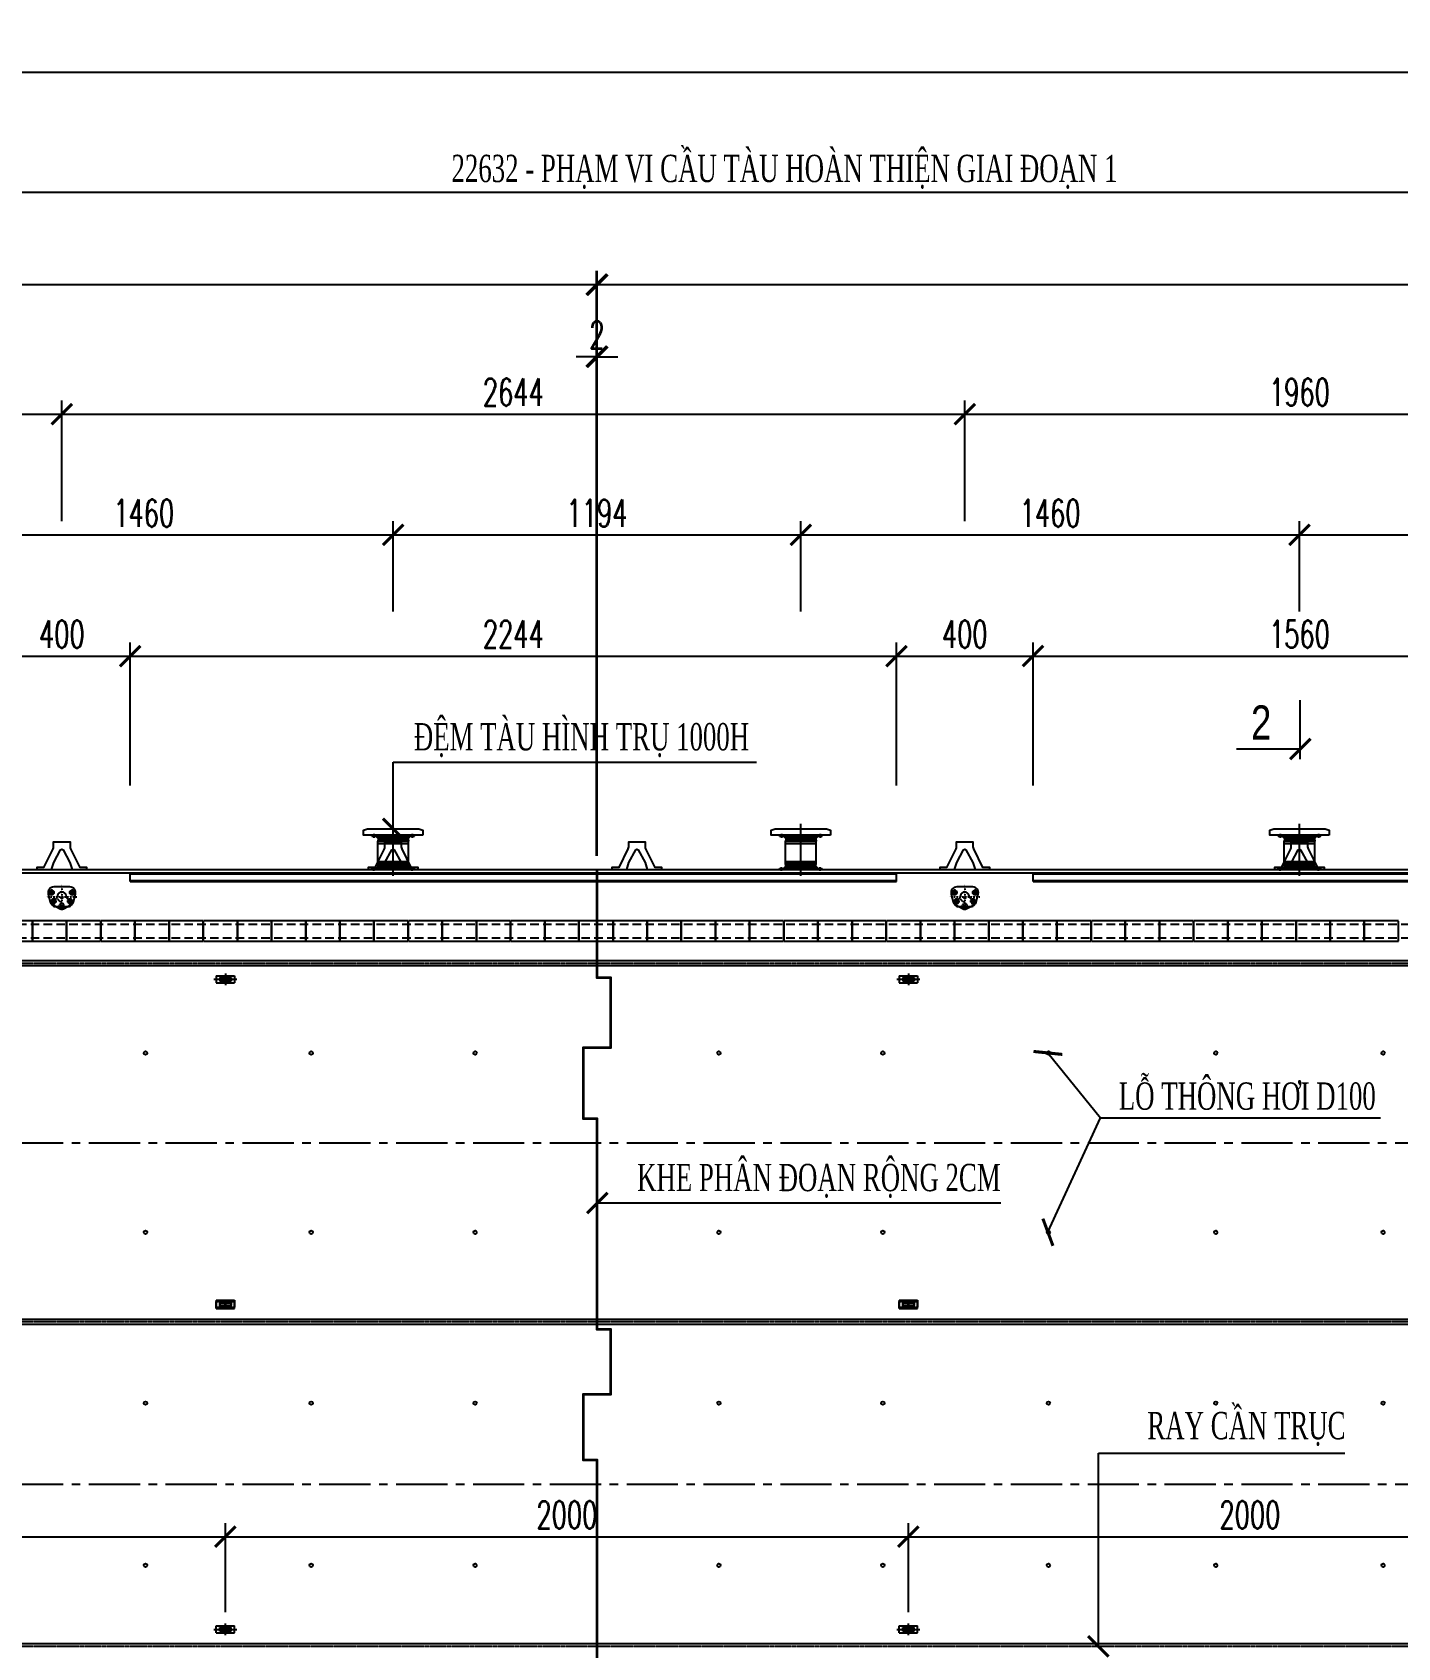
# Model space of a CAD drawing. Extents: x -64479 to 90650, y -38385 to 38270.
# Drawn here: x -37135 to -33136, y 22699 to 27430 of the extents above; entities that cross this region are included whole.
import ezdxf
from ezdxf.enums import TextEntityAlignment as Align

# ---------------------------------------------------------------- set-up
doc = ezdxf.new("R2010")
doc.units = 0
doc.header["$MEASUREMENT"] = 0
for name, pattern in [('CENTER', [2, 1.25, -0.25, 0.25, -0.25]), ('CENTER2', [1.125, 0.75, -0.125, 0.125, -0.125]), ('HIDDEN', [0.375, 0.25, -0.125])]:
    doc.linetypes.add(name, pattern=pattern)
doc.layers.get('0').update_dxf_attribs({"linetype": 'CONTINUOUS'})
for name, color, linetype in [('BELT', 6, 'CONTINUOUS'), ('BORDER', 2, 'CONTINUOUS'), ('CENTER', 9, 'CENTER2'), ('COBAN', 2, 'CONTINUOUS'), ('Dam', 4, 'CONTINUOUS'), ('Demtau1', 22, 'CONTINUOUS'), ('DIMENSION', 4, 'CONTINUOUS'), ('GCS', 5, 'CONTINUOUS'), ('HAOCN', 11, 'CONTINUOUS'), ('HIDDEN', 4, 'HIDDEN'), ('MANH', 5, 'CONTINUOUS'), ('N-_OTHRFNDR-', 8, 'CONTINUOUS'), ('TEXT', 3, 'CONTINUOUS'), ('TIM', 8, 'CENTER')]:
    doc.layers.add(name, color=color, linetype=linetype)
doc.styles.add('CMB-1', font='VHBLACK_0.TTF', dxfattribs={"width": 0.8})
doc.styles.add('DIM', font='romans.shx', dxfattribs={"width": 0.65})
doc.styles.add('THUONG', font='vntimeh.shx')
doc.dimstyles.new('400.Ph', dxfattribs={"dimscale": 400, "dimtxt": 0.2, "dimasz": 0.15, "dimexe": 0.1, "dimexo": 0.1, "dimgap": 0.06, "dimtad": 1, "dimdec": 0, "dimzin": 0, "dimdsep": 46, "dimtxsty": 'DIM', "dimblk": 'ARCHTICK', "dimcen": 0.15, "dimdle": 0.1, "dimclrd": 256, "dimclre": 7, "dimclrt": 6, "dimadec": 0, "dimazin": 0, "dimtfac": 1, "dimtdec": 0, "dimtix": 1, "dimtmove": 0, "dimatfit": 3, "dimldrblk": 'ARCHTICK', "dimfxl": 1, "dimtolj": 1, "dimtzin": 0, "dimarcsym": 0})

# ---------------------------------------------------------------- blocks, each defined once
blk = doc.blocks.new('lokhi')
at = {"layer": 'MANH'}
for centre in [(-15085, 0), (-7541, 0)]:
    blk.add_circle(centre, 5, dxfattribs=at)
blk = doc.blocks.new('A$C0CED391A')
at = {"layer": 'COBAN'}
for p, q in [((0, 30), (80, 30)), ((0, 30), (0, 0)), ((15, 22.5), (65, 22.5)), ((15, 22.5), (15, 7.5)), ((15, 7.5), (65, 7.5)), ((65, 22.5), (65, 7.5)), ((80, 30), (80, 0)), ((0, 0), (80, 0)), ((0, -1395), (80, -1395)), ((0, -1395), (0, -1425)), ((15, -1402.5), (65, -1402.5)), ((15, -1402.5), (15, -1417.5)), ((15, -1417.5), (65, -1417.5)), ((65, -1402.5), (65, -1417.5)), ((80, -1395), (80, -1425)), ((0, -1425), (80, -1425))]:
    blk.add_line(p, q, dxfattribs=at)
for centre in [(40, 15), (40, -1410)]:
    blk.add_circle(centre, 3, dxfattribs=at)
blk = doc.blocks.new('CDCQC')
at = {"layer": 'TIM'}
for p, q in [((-46134.1, 21332.8), (-46134.1, 21298.9)), ((-46134.1, 21332.8), (-46134.1, 21298.9)), ((-46167.7, 21315.9), (-46100.4, 21315.9)), ((-46167.7, 21315.9), (-46100.4, 21315.9)), ((-46167.7, 19412.4), (-46100.4, 19412.4)), ((-46134.1, 19395.4), (-46134.1, 19429.3))]:
    blk.add_line(p, q, dxfattribs=at)
at = {"layer": 'COBAN', "xscale": 0.6666666666569654, "yscale": 0.6666666666569654, "zscale": 0.6666666666666666}
blk.add_blockref('A$C0CED391A', (-46160.7, 21305.9), dxfattribs=at)
blk.add_blockref('A$C0CED391A', (-46160.7, 21305.9), dxfattribs=at)
at = {"layer": 'COBAN', "xscale": -0.6666666666569654, "yscale": 0.6666666666569654, "zscale": 0.6666666666666666, "rotation": 180}
blk.add_blockref('A$C0CED391A', (-46160.7, 19422.4), dxfattribs=at)
blk = doc.blocks.new('_ArchTick')
at = {"color": 0, "linetype": 'ByBlock', "const_width": 0.15}
blk.add_lwpolyline([(-0.5, -0.5), (0.5, 0.5)], dxfattribs=at)
blk = doc.blocks.new('A$C42EA4546')
at = {"layer": 'BELT'}
for points in [[(145, 573, 0.189586), (103, 513), (44, 268, 0.484351), (205, 65)], [(205, 65), (675, 65, 0.484351), (836, 268), (777, 513, 0.189586), (735, 573)], [(618, 635), (486, 704, 0.244809), (394, 704), (262, 635, 0.217646)]]:
    blk.add_lwpolyline(points, format="xyb", dxfattribs=at)
blk.add_lwpolyline([(312, 323, 0.842705), (568, 323, -0.265727), (682, 461, 0.833779), (650, 635), (230, 635, 0.833779), (198, 461, -0.265727)], format="xyb", close=True, dxfattribs=at)
at = {"layer": 'BORDER'}
for centre, radius in [((140, 230), 68), ((140, 230), 34), ((440, 380), 25), ((740, 230), 68), ((740, 230), 34)]:
    blk.add_circle(centre, radius, dxfattribs=at)
for centre, radius, start, end in [((200, 490), 68, 151.954, 307.3556), ((200, 490), 34, 203.1904, 277.975), ((440, 615), 68, 18.21, 161.79), ((440, 615), 34, 38.6822, 141.3178), ((680, 490), 68, 232.6444, 28.046), ((680, 490), 34, 262.025, 336.8096), ((680, 490), 34, 262.025, 336.8096)]:
    blk.add_arc(centre, radius, start, end, dxfattribs=at)
at = {"layer": 'CENTER'}
for p, q in [((104, 490), (296, 490)), ((200, 394), (200, 586)), ((344, 615), (536, 615)), ((440, 0), (440, 750)), ((776, 490), (584, 490)), ((680, 394), (680, 586)), ((880, 355), (0, 355)), ((236, 230), (44, 230)), ((140, 134), (140, 326)), ((644, 230), (836, 230)), ((740, 134), (740, 326))]:
    blk.add_line(p, q, dxfattribs=at)
at = {"layer": 'CENTER', "ltscale": 0.5}
blk.add_line((488, 380), (392, 380), dxfattribs=at)
at = {"layer": 'HIDDEN'}
for points in [[(262, 635), (154, 579, 0.026949), (145, 573)], [(735, 573, 0.026949), (726, 579), (618, 635, 0.244809)]]:
    blk.add_lwpolyline(points, format="xyb", dxfattribs=at)
for centre, radius, start, end in [((200, 490), 68, 307.3556, 151.954), ((200, 490), 34, 277.975, 203.1904), ((440, 615), 68, 161.79, 18.21), ((440, 615), 34, 141.3178, 38.6822), ((436, 363), 138, 343.2917, 88.1886), ((680, 490), 68, 28.046, 232.6444), ((680, 490), 34, 336.8096, 262.025)]:
    blk.add_arc(centre, radius, start, end, dxfattribs=at)
blk = doc.blocks.new('*D277')
at = {"layer": 'DIMENSION', "color": 7, "lineweight": -2}
for p, q in [((-37538.1, 25734), (-37538.1, 25997.9)), ((-36078.1, 25734), (-36078.1, 25997.9))]:
    blk.add_line(p, q, dxfattribs=at)
at = {"layer": 'DIMENSION', "lineweight": -2}
blk.add_line((-37578.1, 25957.9), (-36038.1, 25957.9), dxfattribs=at)
at = {"layer": 'DIMENSION', "lineweight": -2, "xscale": 60, "yscale": 60, "zscale": 60, "rotation": 180}
blk.add_blockref('_ArchTick', (-37538.1, 25957.9), dxfattribs=at)
at = {"layer": 'DIMENSION', "lineweight": -2, "xscale": 60, "yscale": 60, "zscale": 60}
blk.add_blockref('_ArchTick', (-36078.1, 25957.9), dxfattribs=at)
at = {"layer": 'DIMENSION', "color": 6, "insert": (-36808.1, 26021.9), "char_height": 80, "attachment_point": 5, "style": 'DIM'}
blk.add_mtext('\\A1;1460', dxfattribs=at)
blk = doc.blocks.new('*D278')
at = {"layer": 'DIMENSION', "color": 7, "lineweight": -2}
for p, q in [((-36078.1, 25734), (-36078.1, 25997.9)), ((-34884.1, 25734), (-34884.1, 25997.9))]:
    blk.add_line(p, q, dxfattribs=at)
at = {"layer": 'DIMENSION', "lineweight": -2}
blk.add_line((-36118.1, 25957.9), (-34844.1, 25957.9), dxfattribs=at)
at = {"layer": 'DIMENSION', "lineweight": -2, "xscale": 60, "yscale": 60, "zscale": 60, "rotation": 180}
blk.add_blockref('_ArchTick', (-36078.1, 25957.9), dxfattribs=at)
at = {"layer": 'DIMENSION', "lineweight": -2, "xscale": 60, "yscale": 60, "zscale": 60}
blk.add_blockref('_ArchTick', (-34884.1, 25957.9), dxfattribs=at)
at = {"layer": 'DIMENSION', "color": 6, "insert": (-35481.1, 26021.9), "char_height": 80, "attachment_point": 5, "style": 'DIM'}
blk.add_mtext('\\A1;1194', dxfattribs=at)
blk = doc.blocks.new('*D279')
at = {"layer": 'DIMENSION', "color": 7, "lineweight": -2}
for p, q in [((-34884.1, 25734), (-34884.1, 25997.9)), ((-33424.1, 25734), (-33424.1, 25997.9))]:
    blk.add_line(p, q, dxfattribs=at)
at = {"layer": 'DIMENSION', "lineweight": -2}
blk.add_line((-34924.1, 25957.9), (-33384.1, 25957.9), dxfattribs=at)
at = {"layer": 'DIMENSION', "lineweight": -2, "xscale": 60, "yscale": 60, "zscale": 60, "rotation": 180}
blk.add_blockref('_ArchTick', (-34884.1, 25957.9), dxfattribs=at)
at = {"layer": 'DIMENSION', "lineweight": -2, "xscale": 60, "yscale": 60, "zscale": 60}
blk.add_blockref('_ArchTick', (-33424.1, 25957.9), dxfattribs=at)
at = {"layer": 'DIMENSION', "color": 6, "insert": (-34154.1, 26021.9), "char_height": 80, "attachment_point": 5, "style": 'DIM'}
blk.add_mtext('\\A1;1460', dxfattribs=at)
blk = doc.blocks.new('*D280')
at = {"layer": 'DIMENSION', "color": 7, "lineweight": -2}
for p, q in [((-33424.1, 25734), (-33424.1, 25997.9)), ((-31954.1, 25734), (-31954.1, 25997.9))]:
    blk.add_line(p, q, dxfattribs=at)
at = {"layer": 'DIMENSION', "lineweight": -2}
blk.add_line((-33464.1, 25957.9), (-31914.1, 25957.9), dxfattribs=at)
at = {"layer": 'DIMENSION', "lineweight": -2, "xscale": 60, "yscale": 60, "zscale": 60, "rotation": 180}
blk.add_blockref('_ArchTick', (-33424.1, 25957.9), dxfattribs=at)
at = {"layer": 'DIMENSION', "lineweight": -2, "xscale": 60, "yscale": 60, "zscale": 60}
blk.add_blockref('_ArchTick', (-31954.1, 25957.9), dxfattribs=at)
at = {"layer": 'DIMENSION', "color": 6, "insert": (-32689.1, 26021.9), "char_height": 80, "attachment_point": 5, "style": 'DIM'}
blk.add_mtext('\\A1;1470', dxfattribs=at)
blk = doc.blocks.new('*D291')
at = {"layer": 'DIMENSION', "color": 7, "lineweight": -2}
for p, q in [((-39008.1, 25997.9), (-39008.1, 26351.6)), ((-37048.1, 25997.9), (-37048.1, 26351.6))]:
    blk.add_line(p, q, dxfattribs=at)
at = {"layer": 'DIMENSION', "lineweight": -2}
blk.add_line((-39048.1, 26311.6), (-37008.1, 26311.6), dxfattribs=at)
at = {"layer": 'DIMENSION', "lineweight": -2, "xscale": 60, "yscale": 60, "zscale": 60, "rotation": 180}
blk.add_blockref('_ArchTick', (-39008.1, 26311.6), dxfattribs=at)
at = {"layer": 'DIMENSION', "lineweight": -2, "xscale": 60, "yscale": 60, "zscale": 60}
blk.add_blockref('_ArchTick', (-37048.1, 26311.6), dxfattribs=at)
at = {"layer": 'DIMENSION', "color": 6, "insert": (-38028.1, 26375.6), "char_height": 80, "attachment_point": 5, "style": 'DIM'}
blk.add_mtext('\\A1;1960', dxfattribs=at)
blk = doc.blocks.new('*D292')
at = {"layer": 'DIMENSION', "color": 7, "lineweight": -2}
for p, q in [((-37048.1, 25997.9), (-37048.1, 26351.6)), ((-34404.1, 25997.9), (-34404.1, 26351.6))]:
    blk.add_line(p, q, dxfattribs=at)
at = {"layer": 'DIMENSION', "lineweight": -2}
blk.add_line((-37088.1, 26311.6), (-34364.1, 26311.6), dxfattribs=at)
at = {"layer": 'DIMENSION', "lineweight": -2, "xscale": 60, "yscale": 60, "zscale": 60, "rotation": 180}
blk.add_blockref('_ArchTick', (-37048.1, 26311.6), dxfattribs=at)
at = {"layer": 'DIMENSION', "lineweight": -2, "xscale": 60, "yscale": 60, "zscale": 60}
blk.add_blockref('_ArchTick', (-34404.1, 26311.6), dxfattribs=at)
at = {"layer": 'DIMENSION', "color": 6, "insert": (-35726.1, 26375.6), "char_height": 80, "attachment_point": 5, "style": 'DIM'}
blk.add_mtext('\\A1;2644', dxfattribs=at)
blk = doc.blocks.new('*D293')
at = {"layer": 'DIMENSION', "color": 7, "lineweight": -2}
for p, q in [((-34404.1, 25997.9), (-34404.1, 26351.6)), ((-32444.1, 25997.9), (-32444.1, 26351.6))]:
    blk.add_line(p, q, dxfattribs=at)
at = {"layer": 'DIMENSION', "lineweight": -2}
blk.add_line((-34444.1, 26311.6), (-32404.1, 26311.6), dxfattribs=at)
at = {"layer": 'DIMENSION', "lineweight": -2, "xscale": 60, "yscale": 60, "zscale": 60, "rotation": 180}
blk.add_blockref('_ArchTick', (-34404.1, 26311.6), dxfattribs=at)
at = {"layer": 'DIMENSION', "lineweight": -2, "xscale": 60, "yscale": 60, "zscale": 60}
blk.add_blockref('_ArchTick', (-32444.1, 26311.6), dxfattribs=at)
at = {"layer": 'DIMENSION', "color": 6, "insert": (-33424.1, 26375.6), "char_height": 80, "attachment_point": 5, "style": 'DIM'}
blk.add_mtext('\\A1;1960', dxfattribs=at)
blk = doc.blocks.new('*D308')
at = {"layer": 'DIMENSION', "color": 7, "lineweight": -2}
for p, q in [((-36569.1, 22803), (-36569.1, 23064.4)), ((-34569.1, 22803), (-34569.1, 23064.4))]:
    blk.add_line(p, q, dxfattribs=at)
at = {"layer": 'DIMENSION', "lineweight": -2}
blk.add_line((-36609.1, 23024.4), (-34529.1, 23024.4), dxfattribs=at)
at = {"layer": 'DIMENSION', "lineweight": -2, "xscale": 60, "yscale": 60, "zscale": 60, "rotation": 180}
blk.add_blockref('_ArchTick', (-36569.1, 23024.4), dxfattribs=at)
at = {"layer": 'DIMENSION', "lineweight": -2, "xscale": 60, "yscale": 60, "zscale": 60}
blk.add_blockref('_ArchTick', (-34569.1, 23024.4), dxfattribs=at)
at = {"layer": 'DIMENSION', "color": 6, "insert": (-35569.1, 23088.4), "char_height": 80, "attachment_point": 5, "style": 'DIM'}
blk.add_mtext('\\A1;2000', dxfattribs=at)
blk = doc.blocks.new('*D309')
at = {"layer": 'DIMENSION', "color": 7, "lineweight": -2}
for p, q in [((-34569.1, 22803), (-34569.1, 23064.4)), ((-32569.1, 22803), (-32569.1, 23064.4))]:
    blk.add_line(p, q, dxfattribs=at)
at = {"layer": 'DIMENSION', "lineweight": -2}
blk.add_line((-34609.1, 23024.4), (-32529.1, 23024.4), dxfattribs=at)
at = {"layer": 'DIMENSION', "lineweight": -2, "xscale": 60, "yscale": 60, "zscale": 60, "rotation": 180}
blk.add_blockref('_ArchTick', (-34569.1, 23024.4), dxfattribs=at)
at = {"layer": 'DIMENSION', "lineweight": -2, "xscale": 60, "yscale": 60, "zscale": 60}
blk.add_blockref('_ArchTick', (-32569.1, 23024.4), dxfattribs=at)
at = {"layer": 'DIMENSION', "color": 6, "insert": (-33569.1, 23088.4), "char_height": 80, "attachment_point": 5, "style": 'DIM'}
blk.add_mtext('\\A1;2000', dxfattribs=at)
blk = doc.blocks.new('*D312')
at = {"layer": 'DIMENSION', "color": 7, "lineweight": -2}
for p, q in [((-38569.1, 22803), (-38569.1, 23064.4)), ((-36569.1, 22803), (-36569.1, 23064.4))]:
    blk.add_line(p, q, dxfattribs=at)
at = {"layer": 'DIMENSION', "lineweight": -2}
blk.add_line((-38609.1, 23024.4), (-36529.1, 23024.4), dxfattribs=at)
at = {"layer": 'DIMENSION', "lineweight": -2, "xscale": 60, "yscale": 60, "zscale": 60, "rotation": 180}
blk.add_blockref('_ArchTick', (-38569.1, 23024.4), dxfattribs=at)
at = {"layer": 'DIMENSION', "lineweight": -2, "xscale": 60, "yscale": 60, "zscale": 60}
blk.add_blockref('_ArchTick', (-36569.1, 23024.4), dxfattribs=at)
at = {"layer": 'DIMENSION', "color": 6, "insert": (-37569.1, 23088.4), "char_height": 80, "attachment_point": 5, "style": 'DIM'}
blk.add_mtext('\\A1;2000', dxfattribs=at)
blk = doc.blocks.new('*D328')
at = {"layer": 'DIMENSION', "color": 7, "lineweight": -2}
for p, q in [((-37248.1, 25223.8), (-37248.1, 25643.1)), ((-36848.1, 25223.8), (-36848.1, 25643.1))]:
    blk.add_line(p, q, dxfattribs=at)
at = {"layer": 'DIMENSION', "lineweight": -2}
blk.add_line((-37288.1, 25603.1), (-36808.1, 25603.1), dxfattribs=at)
at = {"layer": 'DIMENSION', "lineweight": -2, "xscale": 60, "yscale": 60, "zscale": 60, "rotation": 180}
blk.add_blockref('_ArchTick', (-37248.1, 25603.1), dxfattribs=at)
at = {"layer": 'DIMENSION', "lineweight": -2, "xscale": 60, "yscale": 60, "zscale": 60}
blk.add_blockref('_ArchTick', (-36848.1, 25603.1), dxfattribs=at)
at = {"layer": 'DIMENSION', "color": 6, "insert": (-37048.1, 25667.1), "char_height": 80, "attachment_point": 5, "style": 'DIM'}
blk.add_mtext('\\A1;400', dxfattribs=at)
blk = doc.blocks.new('*D329')
at = {"layer": 'DIMENSION', "color": 7, "lineweight": -2}
for p, q in [((-36848.1, 25223.8), (-36848.1, 25643.1)), ((-34604.1, 25223.8), (-34604.1, 25643.1))]:
    blk.add_line(p, q, dxfattribs=at)
at = {"layer": 'DIMENSION', "lineweight": -2}
blk.add_line((-36888.1, 25603.1), (-34564.1, 25603.1), dxfattribs=at)
at = {"layer": 'DIMENSION', "lineweight": -2, "xscale": 60, "yscale": 60, "zscale": 60, "rotation": 180}
blk.add_blockref('_ArchTick', (-36848.1, 25603.1), dxfattribs=at)
at = {"layer": 'DIMENSION', "lineweight": -2, "xscale": 60, "yscale": 60, "zscale": 60}
blk.add_blockref('_ArchTick', (-34604.1, 25603.1), dxfattribs=at)
at = {"layer": 'DIMENSION', "color": 6, "insert": (-35726.1, 25667.1), "char_height": 80, "attachment_point": 5, "style": 'DIM'}
blk.add_mtext('\\A1;2244', dxfattribs=at)
blk = doc.blocks.new('*D330')
at = {"layer": 'DIMENSION', "color": 7, "lineweight": -2}
for p, q in [((-34604.1, 25223.8), (-34604.1, 25643.1)), ((-34204.1, 25223.8), (-34204.1, 25643.1))]:
    blk.add_line(p, q, dxfattribs=at)
at = {"layer": 'DIMENSION', "lineweight": -2}
blk.add_line((-34644.1, 25603.1), (-34164.1, 25603.1), dxfattribs=at)
at = {"layer": 'DIMENSION', "lineweight": -2, "xscale": 60, "yscale": 60, "zscale": 60, "rotation": 180}
blk.add_blockref('_ArchTick', (-34604.1, 25603.1), dxfattribs=at)
at = {"layer": 'DIMENSION', "lineweight": -2, "xscale": 60, "yscale": 60, "zscale": 60}
blk.add_blockref('_ArchTick', (-34204.1, 25603.1), dxfattribs=at)
at = {"layer": 'DIMENSION', "color": 6, "insert": (-34404.1, 25667.1), "char_height": 80, "attachment_point": 5, "style": 'DIM'}
blk.add_mtext('\\A1;400', dxfattribs=at)
blk = doc.blocks.new('*D331')
at = {"layer": 'DIMENSION', "color": 7, "lineweight": -2}
for p, q in [((-34204.1, 25223.8), (-34204.1, 25643.1)), ((-32644.1, 25223.8), (-32644.1, 25643.1))]:
    blk.add_line(p, q, dxfattribs=at)
at = {"layer": 'DIMENSION', "lineweight": -2}
blk.add_line((-34244.1, 25603.1), (-32604.1, 25603.1), dxfattribs=at)
at = {"layer": 'DIMENSION', "lineweight": -2, "xscale": 60, "yscale": 60, "zscale": 60, "rotation": 180}
blk.add_blockref('_ArchTick', (-34204.1, 25603.1), dxfattribs=at)
at = {"layer": 'DIMENSION', "lineweight": -2, "xscale": 60, "yscale": 60, "zscale": 60}
blk.add_blockref('_ArchTick', (-32644.1, 25603.1), dxfattribs=at)
at = {"layer": 'DIMENSION', "color": 6, "insert": (-33424.1, 25667.1), "char_height": 80, "attachment_point": 5, "style": 'DIM'}
blk.add_mtext('\\A1;1560', dxfattribs=at)
blk = doc.blocks.new('*D338')
at = {"layer": 'DIMENSION', "color": 7, "lineweight": -2}
for p, q in [((-43024.1, 25223.8), (-43024.1, 26730.9)), ((-35482.1, 25223.8), (-35482.1, 26730.9))]:
    blk.add_line(p, q, dxfattribs=at)
at = {"layer": 'DIMENSION', "lineweight": -2}
blk.add_line((-43064.1, 26690.9), (-35442.1, 26690.9), dxfattribs=at)
at = {"layer": 'DIMENSION', "lineweight": -2, "xscale": 60, "yscale": 60, "zscale": 60, "rotation": 180}
blk.add_blockref('_ArchTick', (-43024.1, 26690.9), dxfattribs=at)
at = {"layer": 'DIMENSION', "lineweight": -2, "xscale": 60, "yscale": 60, "zscale": 60}
blk.add_blockref('_ArchTick', (-35482.1, 26690.9), dxfattribs=at)
at = {"layer": 'DIMENSION', "color": 6, "insert": (-39253.1, 26754.9), "char_height": 80, "attachment_point": 5, "style": 'DIM'}
blk.add_mtext('\\A1;7542', dxfattribs=at)
blk = doc.blocks.new('*D339')
at = {"layer": 'DIMENSION', "color": 7, "lineweight": -2}
for p, q in [((-35482.1, 25018.2), (-35482.1, 26519.7)), ((-35480.1, 25018.2), (-35480.1, 26519.7))]:
    blk.add_line(p, q, dxfattribs=at)
at = {"layer": 'DIMENSION', "lineweight": -2}
for p, q in [((-35482.1, 26479.7), (-35542.1, 26479.7)), ((-35482.1, 26479.7), (-35480.1, 26479.7)), ((-35480.1, 26479.7), (-35420.1, 26479.7))]:
    blk.add_line(p, q, dxfattribs=at)
at = {"layer": 'DIMENSION', "lineweight": -2, "xscale": 60, "yscale": 60, "zscale": 60}
blk.add_blockref('_ArchTick', (-35482.1, 26479.7), dxfattribs=at)
at = {"layer": 'DIMENSION', "lineweight": -2, "xscale": 60, "yscale": 60, "zscale": 60, "rotation": 180}
blk.add_blockref('_ArchTick', (-35480.1, 26479.7), dxfattribs=at)
at = {"layer": 'DIMENSION', "color": 6, "insert": (-35481.1, 26543.7), "char_height": 80, "attachment_point": 5, "style": 'DIM'}
blk.add_mtext('\\A1;2', dxfattribs=at)
blk = doc.blocks.new('*D340')
at = {"layer": 'DIMENSION', "color": 7, "lineweight": -2}
for p, q in [((-35480.1, 25018.2), (-35480.1, 26730.9)), ((-27937.1, 25018.2), (-27937.1, 26730.9))]:
    blk.add_line(p, q, dxfattribs=at)
at = {"layer": 'DIMENSION', "lineweight": -2}
blk.add_line((-35520.1, 26690.9), (-27897.1, 26690.9), dxfattribs=at)
at = {"layer": 'DIMENSION', "lineweight": -2, "xscale": 60, "yscale": 60, "zscale": 60, "rotation": 180}
blk.add_blockref('_ArchTick', (-35480.1, 26690.9), dxfattribs=at)
at = {"layer": 'DIMENSION', "lineweight": -2, "xscale": 60, "yscale": 60, "zscale": 60}
blk.add_blockref('_ArchTick', (-27937.1, 26690.9), dxfattribs=at)
at = {"layer": 'DIMENSION', "color": 6, "insert": (-31708.6, 26754.9), "char_height": 80, "attachment_point": 5, "style": 'DIM'}
blk.add_mtext('\\A1;7543', dxfattribs=at)
blk = doc.blocks.new('*D341')
at = {"layer": 'DIMENSION', "color": 7, "lineweight": -2}
for p, q in [((-50569.1, 25997.9), (-50569.1, 27001.4)), ((-27937.1, 25997.9), (-27937.1, 27001.4))]:
    blk.add_line(p, q, dxfattribs=at)
at = {"layer": 'DIMENSION', "lineweight": -2}
blk.add_line((-50609.1, 26961.4), (-27897.1, 26961.4), dxfattribs=at)
at = {"layer": 'DIMENSION', "lineweight": -2, "xscale": 60, "yscale": 60, "zscale": 60, "rotation": 180}
blk.add_blockref('_ArchTick', (-50569.1, 26961.4), dxfattribs=at)
at = {"layer": 'DIMENSION', "lineweight": -2, "xscale": 60, "yscale": 60, "zscale": 60}
blk.add_blockref('_ArchTick', (-27937.1, 26961.4), dxfattribs=at)
at = {"layer": 'DIMENSION', "color": 6, "insert": (-39253.1, 27025.4), "char_height": 80, "attachment_point": 5, "style": 'DIM'}
blk.add_mtext('\\A1;22632', dxfattribs=at)
blk = doc.blocks.new('*D420')
at = {"layer": 'HIDDEN', "color": 7, "lineweight": -2}
for p, q in [((-50569.1, 25018.2), (-50569.1, 27353.1)), ((-12849.1, 25018.2), (-12849.1, 27353.1))]:
    blk.add_line(p, q, dxfattribs=at)
at = {"layer": 'HIDDEN', "lineweight": -2}
blk.add_line((-50609.1, 27313.1), (-12809.1, 27313.1), dxfattribs=at)
at = {"layer": 'HIDDEN', "lineweight": -2, "xscale": 60, "yscale": 60, "zscale": 60, "rotation": 180}
blk.add_blockref('_ArchTick', (-50569.1, 27313.1), dxfattribs=at)
at = {"layer": 'HIDDEN', "lineweight": -2, "xscale": 60, "yscale": 60, "zscale": 60}
blk.add_blockref('_ArchTick', (-12849.1, 27313.1), dxfattribs=at)
at = {"layer": 'HIDDEN', "color": 6, "insert": (-31709.1, 27377.1), "char_height": 80, "attachment_point": 5, "style": 'DIM'}
blk.add_mtext('\\A1;37720', dxfattribs=at)
blk = doc.blocks.new('demcss')
at = {"layer": 'N-_OTHRFNDR-', "color": 22}
for p, q in [((-53909.4, 25088.9), (-53909.4, 25086.1)), ((-53909.4, 25088.9), (-53784.4, 25088.9)), ((-53909.4, 25086.1), (-53784.4, 25086.1)), ((-53897.2, 25086.1), (-53890.5, 25079.4)), ((-53890.5, 25079.4), (-53891.7, 25071.5)), ((-53891.7, 25071.5), (-53891.7, 25006.3)), ((-53891.7, 25071.5), (-53802, 25071.5)), ((-53890.5, 25080.6), (-53803.2, 25080.6)), ((-53890.5, 25077.5), (-53803.2, 25077.5)), ((-53796.5, 25086.1), (-53803.2, 25079.4)), ((-53803.2, 25079.4), (-53802, 25071.5)), ((-53802, 25071.5), (-53802, 25006.3)), ((-53784.4, 25088.9), (-53784.4, 25086.1)), ((-53891.7, 25065.3), (-53802, 25065.3)), ((-53909.4, 24991.7), (-53909.4, 24988.9)), ((-53909.4, 24991.7), (-53784.4, 24991.7)), ((-53909.4, 24988.9), (-53784.4, 24988.9)), ((-53897.2, 24991.7), (-53890.5, 24998.4)), ((-53891.7, 25012.5), (-53802, 25012.5)), ((-53890.5, 24998.4), (-53891.7, 25006.3)), ((-53891.7, 25006.3), (-53802, 25006.3)), ((-53890.5, 25000.3), (-53803.2, 25000.3)), ((-53890.5, 24997.2), (-53803.2, 24997.2)), ((-53803.2, 24998.4), (-53802, 25006.3)), ((-53796.5, 24991.7), (-53803.2, 24998.4)), ((-53784.4, 24991.7), (-53784.4, 24988.9))]:
    blk.add_line(p, q, dxfattribs=at)
at = {"layer": 'N-_OTHRFNDR-', "color": 22, "linetype": 'CENTER'}
for p, q in [((-53903.1, 25093.1), (-53903.1, 25081.6)), ((-53790.6, 25093.1), (-53790.6, 25081.6)), ((-53903.1, 24984.7), (-53903.1, 24996.2)), ((-53790.6, 24984.7), (-53790.6, 24996.2))]:
    blk.add_line(p, q, dxfattribs=at)
at = {"layer": 'N-_OTHRFNDR-', "color": 22}
blk.add_lwpolyline([(-53759.9, 24988.9), (-53933.8, 24988.9), (-53933.8, 24973.9), (-53921.9, 24970.2), (-53771.9, 24970.2), (-53759.9, 24973.9)], close=True, dxfattribs=at)
at = {"layer": 'TIM', "color": 22}
blk.add_line((-53846.9, 25107.4), (-53846.9, 24955.5), dxfattribs=at)

msp = doc.modelspace()

# ---------------------------------------------------------------- linework, layer by layer
at = {"layer": 'BORDER', "color": 1}
for p, q in [((-50569.1, 24978.2), (-27937.1, 24978.2)), ((-37133.1, 24978.2), (-30635.1, 24978.2)), ((-43024.1, 24968.2), (-27937.1, 24968.2))]:
    msp.add_line(p, q, dxfattribs=at)
at = {"layer": 'BORDER'}
for points in [[(-35482.1, 24978.2), (-35482.1, 24661.2), (-35442.1, 24661.2), (-35442.1, 24456.7), (-35482.1, 24456.7), (-35482.1, 24456.7), (-35522.1, 24456.7), (-35522.1, 24248.2), (-35482.1, 24248.2), (-35482.1, 23631.2), (-35442.1, 23631.2), (-35442.1, 23441.7), (-35482.1, 23441.7), (-35482.1, 23441.7), (-35522.1, 23441.7), (-35522.1, 23248.2), (-35482.1, 23248.2), (-35482.1, 22778.2)], [(-35482.1, 24978.2), (-35482.1, 24661.2), (-35442.1, 24661.2), (-35442.1, 24456.7), (-35482.1, 24456.7), (-35482.1, 24456.7), (-35522.1, 24456.7), (-35522.1, 24248.2), (-35482.1, 24248.2), (-35482.1, 23631.2), (-35442.1, 23631.2), (-35442.1, 23441.7), (-35482.1, 23441.7), (-35482.1, 23441.7), (-35522.1, 23441.7), (-35522.1, 23248.2), (-35482.1, 23248.2), (-35482.1, 22578.2)], [(-35480.1, 24978.2), (-35480.1, 24663.2), (-35440.1, 24663.2), (-35440.1, 24454.7), (-35480.1, 24454.7), (-35480.1, 24454.7), (-35520.1, 24454.7), (-35520.1, 24250.2), (-35480.1, 24250.2), (-35480.1, 24248.2), (-35480.1, 23633.2), (-35440.1, 23633.2), (-35440.1, 23439.7), (-35480.1, 23439.7), (-35480.1, 23439.7), (-35520.1, 23439.7), (-35520.1, 23250.2), (-35480.1, 23250.2), (-35480.1, 23248.2), (-35480.1, 22778.2)], [(-35480.1, 24978.2), (-35480.1, 24663.2), (-35440.1, 24663.2), (-35440.1, 24454.7), (-35480.1, 24454.7), (-35480.1, 24454.7), (-35520.1, 24454.7), (-35520.1, 24250.2), (-35480.1, 24250.2), (-35480.1, 24248.2), (-35480.1, 23633.2), (-35440.1, 23633.2), (-35440.1, 23439.7), (-35480.1, 23439.7), (-35480.1, 23439.7), (-35520.1, 23439.7), (-35520.1, 23250.2), (-35480.1, 23250.2), (-35480.1, 23248.2), (-35480.1, 22578.2)]]:
    msp.add_lwpolyline(points, dxfattribs=at)
at = {"layer": 'CENTER', "color": 1}
for p, q in [((-28052.1, 24703.2), (-50379.1, 24703.2)), ((-28052.1, 23653.2), (-50379.1, 23653.2)), ((-28052.1, 22703.2), (-50379.1, 22703.2))]:
    msp.add_line(p, q, dxfattribs=at)
at = {"layer": 'CENTER', "ltscale": 200}
for p, q in [((-50469.1, 24178.2), (-27937.1, 24178.2)), ((-50469.1, 23178.2), (-27937.1, 23178.2))]:
    msp.add_line(p, q, dxfattribs=at)
at = {"layer": 'Demtau1'}
for points in [[(-37071.8, 24998.2), (-37051.6, 25035.6, -0.583698), (-37044.6, 25035.6), (-37024.3, 24998.2), (-37018.1, 24978.2), (-36974.7, 24978.2), (-36974.7, 24983.9), (-36994.7, 24983.9), (-37021.7, 25039.1, -0.129238), (-37023.1, 25044.3), (-37023.1, 25058.2), (-37073.1, 25058.2), (-37073.1, 25044.3, -0.129238), (-37074.5, 25039.1), (-37101.4, 24983.9), (-37121.4, 24983.9), (-37121.4, 24978.2), (-37078.1, 24978.2)], [(-36101.8, 24998.2), (-36081.6, 25035.6, -0.583698), (-36074.6, 25035.6), (-36054.3, 24998.2), (-36048.1, 24978.2), (-36004.7, 24978.2), (-36004.7, 24983.9), (-36024.7, 24983.9), (-36051.7, 25039.1, -0.129238), (-36053.1, 25044.3), (-36053.1, 25058.2), (-36103.1, 25058.2), (-36103.1, 25044.3, -0.129238), (-36104.5, 25039.1), (-36131.4, 24983.9), (-36151.4, 24983.9), (-36151.4, 24978.2), (-36108.1, 24978.2)], [(-35387.8, 24998.2), (-35367.6, 25035.6, -0.583698), (-35360.6, 25035.6), (-35340.3, 24998.2), (-35334.1, 24978.2), (-35290.7, 24978.2), (-35290.7, 24983.9), (-35310.7, 24983.9), (-35337.7, 25039.1, -0.129238), (-35339.1, 25044.3), (-35339.1, 25058.2), (-35389.1, 25058.2), (-35389.1, 25044.3, -0.129238), (-35390.5, 25039.1), (-35417.4, 24983.9), (-35437.4, 24983.9), (-35437.4, 24978.2), (-35394.1, 24978.2)], [(-34427.8, 24998.2), (-34407.6, 25035.6, -0.583698), (-34400.6, 25035.6), (-34380.3, 24998.2), (-34374.1, 24978.2), (-34330.7, 24978.2), (-34330.7, 24983.9), (-34350.7, 24983.9), (-34377.7, 25039.1, -0.129238), (-34379.1, 25044.3), (-34379.1, 25058.2), (-34429.1, 25058.2), (-34429.1, 25044.3, -0.129238), (-34430.5, 25039.1), (-34457.4, 24983.9), (-34477.4, 24983.9), (-34477.4, 24978.2), (-34434.1, 24978.2)], [(-33447.8, 24998.2), (-33427.6, 25035.6, -0.583698), (-33420.6, 25035.6), (-33400.3, 24998.2), (-33394.1, 24978.2), (-33350.7, 24978.2), (-33350.7, 24983.9), (-33370.7, 24983.9), (-33397.7, 25039.1, -0.129238), (-33399.1, 25044.3), (-33399.1, 25058.2), (-33449.1, 25058.2), (-33449.1, 25044.3, -0.129238), (-33450.5, 25039.1), (-33477.4, 24983.9), (-33497.4, 24983.9), (-33497.4, 24978.2), (-33454.1, 24978.2)]]:
    msp.add_lwpolyline(points, format="xyb", close=True, dxfattribs=at)
at = {"layer": 'DIMENSION', "color": 1}
msp.add_line((-33421.5, 25301.6), (-33421.5, 25474), dxfattribs=at)
at = {"layer": 'GCS'}
for p, q in [((-36848.1, 24943.2), (-36848.1, 24968.2)), ((-36848.1, 24943.2), (-34604.1, 24943.2)), ((-34604.1, 24943.2), (-34604.1, 24968.2)), ((-34204.1, 24943.2), (-34204.1, 24968.2)), ((-34204.1, 24943.2), (-32644.1, 24943.2))]:
    msp.add_line(p, q, dxfattribs=at)
at = {"layer": 'GCS', "color": 8}
for p, q in [((-36848.1, 24965.7), (-34604.1, 24965.7)), ((-36848.1, 24945.7), (-34604.1, 24945.7)), ((-34204.1, 24965.7), (-32644.1, 24965.7)), ((-34204.1, 24945.7), (-32644.1, 24945.7))]:
    msp.add_line(p, q, dxfattribs=at)
at = {"layer": 'HAOCN'}
for p, q in [((-28052.1, 24710.7), (-50379.1, 24710.7)), ((-28052.1, 24695.7), (-50379.1, 24695.7)), ((-28052.1, 23660.7), (-50379.1, 23660.7)), ((-28052.1, 23645.7), (-50379.1, 23645.7)), ((-28052.1, 22710.7), (-50379.1, 22710.7))]:
    msp.add_line(p, q, dxfattribs=at)
at = {"layer": 'HIDDEN', "ltscale": 100}
for p, q in [((-50489.1, 24818.2), (-27937.1, 24818.2)), ((-50489.1, 24778.2), (-27937.1, 24778.2))]:
    msp.add_line(p, q, dxfattribs=at)
at = {"layer": 'HIDDEN'}
for points in [[(-37234.1, 24768.2), (-37134.1, 24768.2), (-37134.1, 24828.2), (-37234.1, 24828.2)], [(-37134.1, 24768.2), (-37034.1, 24768.2), (-37034.1, 24828.2), (-37134.1, 24828.2)], [(-37034.1, 24768.2), (-36934.1, 24768.2), (-36934.1, 24828.2), (-37034.1, 24828.2)], [(-36934.1, 24768.2), (-36834.1, 24768.2), (-36834.1, 24828.2), (-36934.1, 24828.2)], [(-36834.1, 24768.2), (-36734.1, 24768.2), (-36734.1, 24828.2), (-36834.1, 24828.2)], [(-36734.1, 24768.2), (-36634.1, 24768.2), (-36634.1, 24828.2), (-36734.1, 24828.2)], [(-36634.1, 24768.2), (-36534.1, 24768.2), (-36534.1, 24828.2), (-36634.1, 24828.2)], [(-36534.1, 24768.2), (-36434.1, 24768.2), (-36434.1, 24828.2), (-36534.1, 24828.2)], [(-36434.1, 24768.2), (-36334.1, 24768.2), (-36334.1, 24828.2), (-36434.1, 24828.2)], [(-36334.1, 24768.2), (-36234.1, 24768.2), (-36234.1, 24828.2), (-36334.1, 24828.2)], [(-36234.1, 24768.2), (-36134.1, 24768.2), (-36134.1, 24828.2), (-36234.1, 24828.2)], [(-36134.1, 24768.2), (-36034.1, 24768.2), (-36034.1, 24828.2), (-36134.1, 24828.2)], [(-36034.1, 24768.2), (-35934.1, 24768.2), (-35934.1, 24828.2), (-36034.1, 24828.2)], [(-35934.1, 24768.2), (-35834.1, 24768.2), (-35834.1, 24828.2), (-35934.1, 24828.2)], [(-35834.1, 24768.2), (-35734.1, 24768.2), (-35734.1, 24828.2), (-35834.1, 24828.2)], [(-35734.1, 24768.2), (-35634.1, 24768.2), (-35634.1, 24828.2), (-35734.1, 24828.2)], [(-35634.1, 24768.2), (-35534.1, 24768.2), (-35534.1, 24828.2), (-35634.1, 24828.2)], [(-35534.1, 24768.2), (-35434.1, 24768.2), (-35434.1, 24828.2), (-35534.1, 24828.2)], [(-35434.1, 24768.2), (-35334.1, 24768.2), (-35334.1, 24828.2), (-35434.1, 24828.2)], [(-35334.1, 24768.2), (-35234.1, 24768.2), (-35234.1, 24828.2), (-35334.1, 24828.2)], [(-35234.1, 24768.2), (-35134.1, 24768.2), (-35134.1, 24828.2), (-35234.1, 24828.2)], [(-35134.1, 24768.2), (-35034.1, 24768.2), (-35034.1, 24828.2), (-35134.1, 24828.2)], [(-35034.1, 24768.2), (-34934.1, 24768.2), (-34934.1, 24828.2), (-35034.1, 24828.2)], [(-34934.1, 24768.2), (-34834.1, 24768.2), (-34834.1, 24828.2), (-34934.1, 24828.2)], [(-34834.1, 24768.2), (-34734.1, 24768.2), (-34734.1, 24828.2), (-34834.1, 24828.2)], [(-34734.1, 24768.2), (-34634.1, 24768.2), (-34634.1, 24828.2), (-34734.1, 24828.2)], [(-34634.1, 24768.2), (-34534.1, 24768.2), (-34534.1, 24828.2), (-34634.1, 24828.2)], [(-34534.1, 24768.2), (-34434.1, 24768.2), (-34434.1, 24828.2), (-34534.1, 24828.2)], [(-34434.1, 24768.2), (-34334.1, 24768.2), (-34334.1, 24828.2), (-34434.1, 24828.2)], [(-34334.1, 24768.2), (-34234.1, 24768.2), (-34234.1, 24828.2), (-34334.1, 24828.2)], [(-34234.1, 24768.2), (-34134.1, 24768.2), (-34134.1, 24828.2), (-34234.1, 24828.2)], [(-34134.1, 24768.2), (-34034.1, 24768.2), (-34034.1, 24828.2), (-34134.1, 24828.2)], [(-34034.1, 24768.2), (-33934.1, 24768.2), (-33934.1, 24828.2), (-34034.1, 24828.2)], [(-33934.1, 24768.2), (-33834.1, 24768.2), (-33834.1, 24828.2), (-33934.1, 24828.2)], [(-33834.1, 24768.2), (-33734.1, 24768.2), (-33734.1, 24828.2), (-33834.1, 24828.2)], [(-33734.1, 24768.2), (-33634.1, 24768.2), (-33634.1, 24828.2), (-33734.1, 24828.2)], [(-33634.1, 24768.2), (-33534.1, 24768.2), (-33534.1, 24828.2), (-33634.1, 24828.2)], [(-33534.1, 24768.2), (-33434.1, 24768.2), (-33434.1, 24828.2), (-33534.1, 24828.2)], [(-33434.1, 24768.2), (-33334.1, 24768.2), (-33334.1, 24828.2), (-33434.1, 24828.2)], [(-33334.1, 24768.2), (-33234.1, 24768.2), (-33234.1, 24828.2), (-33334.1, 24828.2)], [(-33234.1, 24768.2), (-33134.1, 24768.2), (-33134.1, 24828.2), (-33234.1, 24828.2)]]:
    msp.add_lwpolyline(points, close=True, dxfattribs=at)

# ---------------------------------------------------------------- block references
at = {"layer": 'Dam', "xscale": -1, "rotation": 180}
for p in [(17768.8, 50067.1), (18962.8, 50067.1), (20422.8, 50067.1)]:
    msp.add_blockref('demcss', p, dxfattribs=at)
at = {"layer": 'DIMENSION', "xscale": 0.0999999999985448, "yscale": 0.0999999999985448, "zscale": 0.1, "rotation": 180}
for p in [(-37004.1, 24933.7), (-34360.1, 24933.7)]:
    msp.add_blockref('A$C42EA4546', p, dxfattribs=at)
at = {"layer": 'DIMENSION'}
for p in [(9565, 3340.7), (11565, 3340.7)]:
    msp.add_blockref('CDCQC', p, dxfattribs=at)
at = {"layer": 'DIMENSION', "rotation": 180}
for p in [(-50209.1, 24440.7), (-49729.1, 24440.7), (-49244.1, 24440.7), (-48754.1, 24440.7), (-48264.1, 24440.7), (-44344.1, 24440.7), (-43859.1, 24440.7), (-43379.1, 24440.7), (-50209.1, 23915.7), (-49729.1, 23915.7), (-49244.1, 23915.7), (-48754.1, 23915.7), (-48264.1, 23915.7), (-44344.1, 23915.7), (-43859.1, 23915.7), (-43379.1, 23915.7), (-50209.1, 23415.7), (-49729.1, 23415.7), (-49244.1, 23415.7), (-48754.1, 23415.7), (-48264.1, 23415.7), (-44344.1, 23415.7), (-43859.1, 23415.7), (-43379.1, 23415.7), (-50209.1, 22940.7), (-49729.1, 22940.7), (-49244.1, 22940.7), (-48754.1, 22940.7), (-48264.1, 22940.7), (-44344.1, 22940.7), (-43859.1, 22940.7), (-43379.1, 22940.7)]:
    msp.add_blockref('lokhi', p, dxfattribs=at)

# ---------------------------------------------------------------- texts
at = {"layer": 'TEXT', "style": 'THUONG', "width": 0.65}
for s, p in [('22632 - ph¹m vi cÇu tµu hoµn thiÖn giai ®o¹n 1', (-34931.9, 27035.1)), ('®Öm tµu h×nh trô 1000h', (-35526.4, 25369.2)), ('lç th«ng h¬i d100', (-33576.8, 24328.2)), ('khe ph©n ®o¹n réng 2cm', (-34831.3, 24078.6)), ('ray cÇn trôc', (-33579.2, 23353.9))]:
    msp.add_text(s, height=80, dxfattribs=at).set_placement(p, align=Align.MIDDLE)
at = {"layer": 'TEXT', "color": 6, "style": 'CMB-1', "width": 0.8}
msp.add_text('2', height=100, dxfattribs=at).set_placement((-33565.9, 25358.7))

# ---------------------------------------------------------------- dimensions: what is measured, and where the dimension line sits
at = {"layer": 'DIMENSION'}
for base, p1, p2, picture, middle in [((-27937.1, 26961.4), (-50569.1, 25957.9), (-27937.1, 25957.9), '*D341', (-39253.1, 27025.4)), ((-36569.1, 23024.4), (-38569.1, 22763), (-36569.1, 22763), '*D312', (-37569.1, 23088.4))]:
    dim = msp.add_linear_dim(base=base, p1=p1, p2=p2, dimstyle='400.Ph', dxfattribs=at)
    dim.commit()
    dim.dimension.update_dxf_attribs({"geometry": picture, "text_midpoint": middle})
for base, p1, p2, picture, middle in [((-35482.1, 26690.9), (-43024.1, 25183.8), (-35482.1, 25183.8), '*D338', (-39253.1, 26754.9)), ((-27937.1, 26690.9), (-35480.1, 24978.2), (-27937.1, 24978.2), '*D340', (-31708.6, 26754.9)), ((-35480.1, 26479.7), (-35482.1, 24978.2), (-35480.1, 24978.2), '*D339', (-35481.1, 26543.7)), ((-37048.1, 26311.6), (-39008.1, 25957.9), (-37048.1, 25957.9), '*D291', (-38028.1, 26375.6)), ((-34404.1, 26311.6), (-37048.1, 25957.9), (-34404.1, 25957.9), '*D292', (-35726.1, 26375.6)), ((-32444.1, 26311.6), (-34404.1, 25957.9), (-32444.1, 25957.9), '*D293', (-33424.1, 26375.6)), ((-36078.1, 25957.9), (-37538.1, 25694), (-36078.1, 25694), '*D277', (-36808.1, 26021.9)), ((-34884.1, 25957.9), (-36078.1, 25694), (-34884.1, 25694), '*D278', (-35481.1, 26021.9)), ((-33424.1, 25957.9), (-34884.1, 25694), (-33424.1, 25694), '*D279', (-34154.1, 26021.9)), ((-31954.1, 25957.9), (-33424.1, 25694), (-31954.1, 25694), '*D280', (-32689.1, 26021.9)), ((-36848.1, 25603.1), (-37248.1, 25183.8), (-36848.1, 25183.8), '*D328', (-37048.1, 25667.1)), ((-34604.1, 25603.1), (-36848.1, 25183.8), (-34604.1, 25183.8), '*D329', (-35726.1, 25667.1)), ((-34204.1, 25603.1), (-34604.1, 25183.8), (-34204.1, 25183.8), '*D330', (-34404.1, 25667.1)), ((-32644.1, 25603.1), (-34204.1, 25183.8), (-32644.1, 25183.8), '*D331', (-33424.1, 25667.1)), ((-34569.1, 23024.4), (-36569.1, 22763), (-34569.1, 22763), '*D308', (-35569.1, 23088.4)), ((-32569.1, 23024.4), (-34569.1, 22763), (-32569.1, 22763), '*D309', (-33569.1, 23088.4))]:
    dim = msp.add_linear_dim(base=base, p1=p1, p2=p2, dimstyle='400.Ph', override={"dimtmove": 1}, dxfattribs=at)
    dim.commit()
    dim.dimension.update_dxf_attribs({"geometry": picture, "text_midpoint": middle})
at = {"layer": 'HIDDEN'}
dim = msp.add_linear_dim(base=(-12849.1, 27313.1), p1=(-50569.1, 24978.2), p2=(-12849.1, 24978.2), dimstyle='400.Ph', dxfattribs=at)
dim.commit()
dim.dimension.update_dxf_attribs({"geometry": '*D420', "text_midpoint": (-31709.1, 27377.1)})

# ---------------------------------------------------------------- leaders
at = {"layer": 'DIMENSION', "color": 1}
msp.add_leader([(-33421.5, 25330.7), (-33579.1, 25330.7), (-33608.7, 25330.7)], dimstyle='400.Ph', override={"dimgap": 0.06, "dimtad": 0, "dimclrd": 1}, dxfattribs=at)
at = {"layer": 'DIMENSION'}
for points in [[(-36078.1, 25097), (-36078.1, 25292.2), (-35013.9, 25292.2)], [(-34160.6, 24441), (-34006.6, 24251.2), (-33187.1, 24251.2)], [(-34160.6, 23916), (-34006.6, 24251.2), (-33187.1, 24251.2)], [(-35480.1, 24001.6), (-35341.3, 24001.6), (-34298.3, 24001.6)], [(-34012.9, 22703.2), (-34012.9, 23268.9), (-33290.9, 23268.9)]]:
    msp.add_leader(points, dimstyle='400.Ph', override={"dimgap": 0.06, "dimtad": 0}, dxfattribs=at)

doc.saveas('drawing.dxf')
